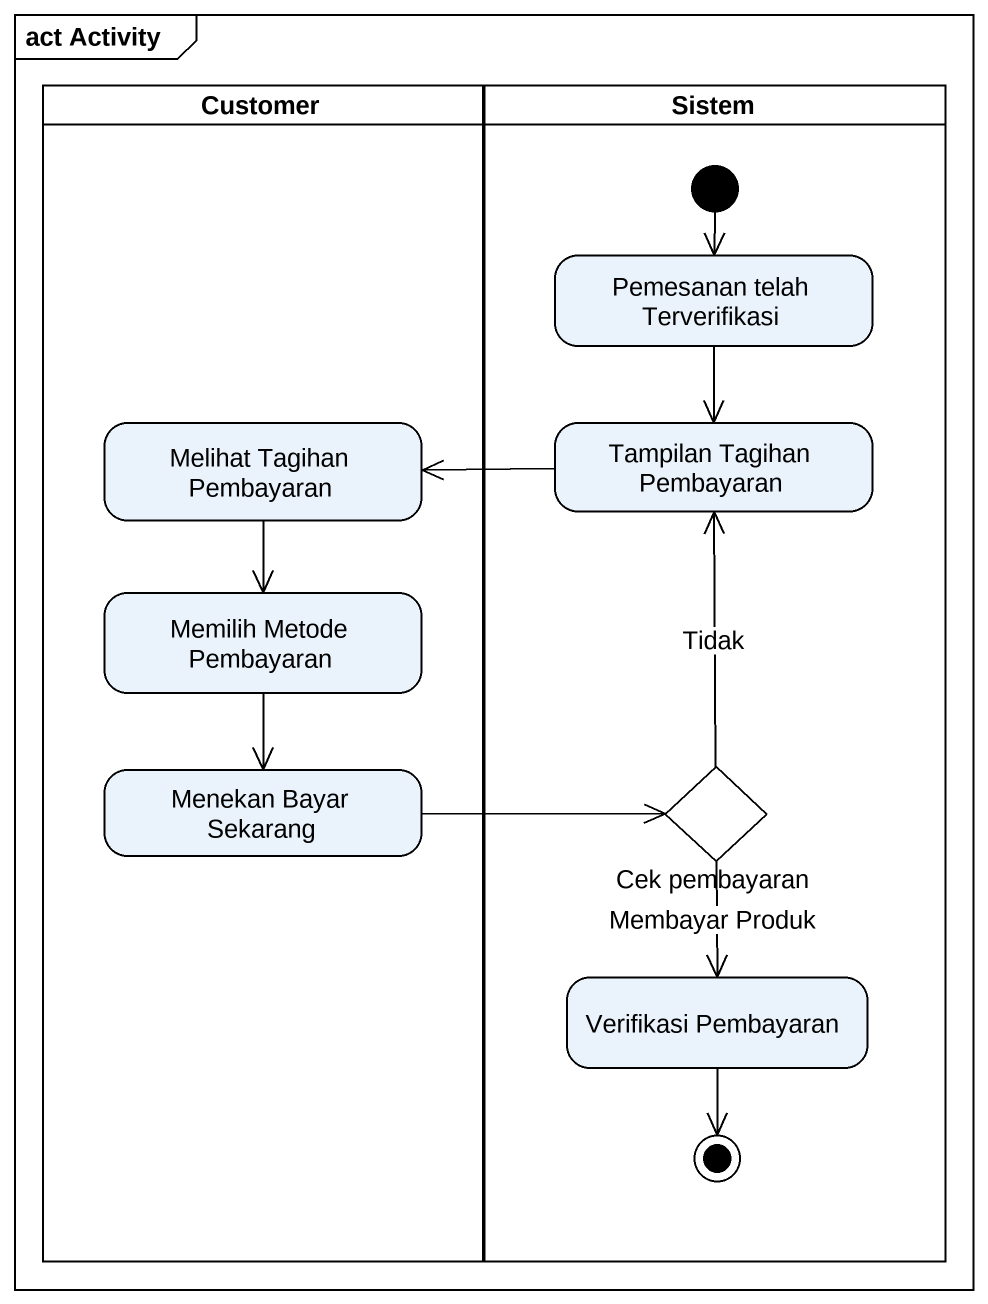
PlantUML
@startuml
mainframe act Activity
hide empty description
state Customer <<partition>> {
  state "Melihat Tagihan Pembayaran" as Melihat_Tagihan_Pembayaran
  state "Memilih Metode Pembayaran" as Memilih_Metode_Pembayaran
  state "Menekan Bayar Sekarang" as Menekan_Bayar_Sekarang
}
state Sistem <<partition>> {
  state "Pemesanan telah Terverifikasi" as Pemesanan_telah
  state "Tampilan Tagihan Pembayaran" as Tampilan_Tagihan_Pembayaran
  state "Cek pembayaran" as Cek_pembayaran <<choice>>
  state "Verifikasi Pembayaran" as Verifikasi_Pembayaran
  [*] --> Pemesanan_telah
  Verifikasi_Pembayaran --> [*]
}
Pemesanan_telah --> Tampilan_Tagihan_Pembayaran
Melihat_Tagihan_Pembayaran --> Memilih_Metode_Pembayaran
Tampilan_Tagihan_Pembayaran -left-> Melihat_Tagihan_Pembayaran
Memilih_Metode_Pembayaran --> Menekan_Bayar_Sekarang
Menekan_Bayar_Sekarang -right-> Cek_pembayaran
Cek_pembayaran -up-> Tampilan_Tagihan_Pembayaran : Tidak
Cek_pembayaran --> Verifikasi_Pembayaran : Membayar Produk
@enduml
